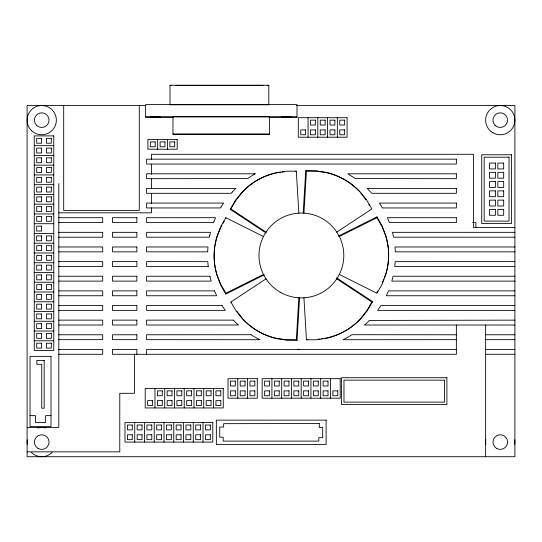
<?xml version="1.0" encoding="UTF-8"?>
<svg xmlns="http://www.w3.org/2000/svg" width="542" height="542" viewBox="0 0 542 542"><rect width="100%" height="100%" fill="white"/><g stroke="black" fill="none" stroke-linecap="round" stroke-linejoin="round"><path stroke-width="0.81" d="M303.208 212.891L305.735 170.737L315.939 170.798L325.877 172.302A93.685 78.244 -60 0 1 359.752 191.861M299.618 297.226L297.036 340.227L296.325 339.814L298.859 297.66M303.92 213.304L306.447 171.15L305.735 170.737M220.777 227.389L217.105 236.746A93.685 78.244 0 0 0 215.011 245.628M382.306 282.795L383.838 278.893M384.447 277.335L385.362 274.997M263.595 236.583L225.824 217.701L220.777 226.563L217.105 235.926A93.685 78.244 0 0 0 217.105 275.038L220.777 284.401L225.824 293.263L225.824 294.089L264.347 274.821M221.163 226.705L221.942 225.343M223.108 223.297L224.273 221.251M376.954 292.443L377.727 291.074M266.115 233.074L230.174 209.341L235.323 200.54L241.597 192.681A93.685 78.244 60 0 1 274.659 173.311M230.174 209.341L230.885 208.934L236.041 200.127L242.308 192.268A93.685 78.244 60 0 1 276.183 172.715L286.122 171.211L296.325 171.15L298.859 213.304M336.657 277.883L372.605 301.616L371.893 302.029L366.738 310.837L360.464 318.689A93.685 78.244 60 0 1 326.589 338.249L316.65 339.753L306.447 339.814L303.92 297.66M372.605 301.616L367.449 310.424L361.182 318.283A93.685 78.244 60 0 1 327.307 337.835M296.325 339.814L286.122 339.753L276.183 338.249A93.685 78.244 -60 0 1 242.308 318.689L236.041 310.837L230.885 302.029L266.129 278.764M336.65 232.2L371.893 208.934L366.738 200.127L360.464 192.268A93.685 78.244 -60 0 0 326.589 172.715L316.65 171.211L306.447 171.15M295.614 171.557L296.325 171.15M306.447 339.814L307.165 339.4M338.425 236.136L376.954 216.875L382.002 225.743L385.667 235.099A93.685 78.244 0 0 1 385.667 274.218M225.824 293.263L263.595 274.381M339.184 236.583L376.954 217.701L376.954 216.875M275.471 173.122L277.131 172.871M278.784 172.62L280.444 172.37M282.097 172.119L284.584 171.746M318.195 339.217L319.848 338.967M321.508 338.716L323.161 338.465M324.821 338.215L326.474 337.964M267.165 85.379L268.812 85.277L268.812 104.789L170.012 104.789L170.012 85.277L268.812 85.277M175.615 85.351L263.012 85.351M145.662 105.507L27.1 105.507L27.1 456.723L514.9 456.723L514.9 105.507L296.406 105.507M145.635 116.679L296.996 116.679M173.542 117.573L145.635 117.573L145.635 104.606L296.996 104.606L296.996 117.573L269.089 117.573M172.966 133.935L269.455 133.935M34.261 145.656L53.773 145.656M34.261 155.412L53.773 155.412M34.261 165.168L53.773 165.168M34.261 174.924L53.773 174.924M34.261 184.68L53.773 184.68M34.261 194.436L53.773 194.436M34.261 204.192L53.773 204.192M58.807 212.823L151.489 212.823L151.489 207.803M34.261 213.948L53.773 213.948M58.807 217.701L102.709 217.701L102.709 222.579L58.807 222.579M472.488 222.579L475.876 222.579L475.876 227.654M34.261 223.704L53.773 223.704M514.9 227.457L473.437 227.457L473.437 154.287L151.489 154.287L151.489 159.301M58.807 232.335L102.709 232.335L102.709 237.213L58.807 237.213M514.9 232.335L392.496 232.335L393.587 237.186L514.9 237.213M34.261 233.46L53.773 233.46M34.261 243.216L53.773 243.216M58.807 246.969L102.709 246.969L102.709 251.847L58.807 251.847M514.9 246.969L395.03 246.969L395.314 251.847L514.9 251.847M34.261 252.972L53.773 252.972M58.807 261.603L102.709 261.603L102.709 266.481L58.807 266.481M514.9 261.603L395.186 261.644L394.739 266.481L514.9 266.481M34.261 262.728L53.773 262.728M34.261 272.484L53.773 272.484M58.807 276.237L102.709 276.237L102.709 281.115L58.807 281.115M514.9 276.237L393.065 276.237L391.825 281.115L514.9 281.115M34.261 282.24L53.773 282.24M58.807 290.871L102.709 290.871L102.709 295.749L58.807 295.749M514.9 290.871L388.485 290.871L386.324 295.749L514.9 295.749M34.261 291.996L53.773 291.996M34.261 301.752L53.773 301.752M58.807 305.505L102.709 305.505L102.709 310.383L58.807 310.383M514.9 305.505L380.979 305.505L377.679 310.383L514.9 310.383M34.261 311.508L53.773 311.508M58.807 320.139L102.709 320.139L102.709 325.017L58.807 325.017M514.9 320.139L369.319 320.437A93.901 93.901 0 0 1 364.929 324.733L364.617 325.017L514.9 325.017M34.261 321.264L53.773 321.264M34.261 331.02L53.773 331.02M58.807 334.773L102.709 334.773L102.709 339.651L58.807 339.651M485.632 334.773L514.9 334.773M485.632 339.651L514.9 339.651M456.364 339.651L343.018 339.719A93.901 93.901 0 0 0 351.941 334.699L456.364 334.773M34.261 340.776L53.773 340.776M58.807 349.407L102.709 349.407L102.709 354.285L58.807 354.285M456.364 349.407L146.611 349.407L146.611 354.285M485.632 349.407L514.9 349.407M485.632 354.285L514.9 354.285M30.027 415.633L35.393 415.633L35.393 422.462L45.636 422.462L45.636 415.633L51.002 415.633M27.1 427.455L58.807 427.455L58.807 183.555M27.1 451.845L119.782 451.845L119.782 393.309L134.416 393.309L134.416 354.285M297.036 340.227L286.84 340.166L276.894 338.662A93.685 78.244 -60 0 1 243.026 319.103L236.752 311.25M297.389 349.312L299.441 349.38M170.012 85.277L171.563 85.392M339.184 274.381L376.954 293.263L382.002 284.401L385.667 275.038A93.685 78.244 0 0 0 385.667 235.926L382.002 226.563L376.954 217.701M230.885 302.029L231.597 302.443M230.885 208.934L266.129 232.2M336.65 278.764L371.893 302.029M360.796 193.169L366.026 199.713M368.797 204.456L369.59 205.811M225.824 294.089L220.777 285.221L217.105 275.864A93.685 78.244 0 0 1 214.883 246.441M485.632 325.017L485.632 456.723M456.364 325.017L456.364 354.285L112.465 354.285L112.465 349.407L136.855 349.407L136.855 354.285M337.327 117.702L337.327 137.214M330.451 378.675L330.451 398.187M327.571 117.702L327.571 137.214M320.695 378.675L320.695 398.187M317.815 117.702L317.815 137.214M310.939 378.675L310.939 398.187M308.059 117.702L308.059 137.214M301.183 378.675L301.183 398.187M291.427 378.675L291.427 398.187M281.671 378.675L281.671 398.187M271.915 378.675L271.915 398.187M247.525 378.675L247.525 398.187M237.769 378.675L237.769 398.187M225.824 217.701L225.824 218.521M213.501 388.431L213.501 407.943M203.745 388.431L203.745 407.943M203.02 422.577L203.02 442.089M193.989 388.431L193.989 407.943M193.264 422.577L193.264 442.089M184.233 388.431L184.233 407.943M183.508 422.577L183.508 442.089M174.477 388.431L174.477 407.943M173.752 422.577L173.752 442.089M167.417 139.457L167.417 149.213M164.721 388.431L164.721 407.943M163.996 422.577L163.996 442.089M157.661 139.457L157.661 149.213M154.965 388.431L154.965 407.943M154.24 422.577L154.24 442.089M151.489 164.321L151.489 174.355M151.489 178.535L151.489 188.569M151.489 193.589L151.489 203.623M144.484 422.577L144.484 442.089M139.294 105.507L139.294 210.384L63.685 210.384L63.685 105.507M134.728 422.577L134.728 442.089M52.079 452.434A14.634 14.634 0 0 1 31.389 452.434M27.283 444.379A14.634 14.634 0 0 1 27.283 439.792M37.947 427.95A14.634 14.634 0 0 1 45.521 427.95M485.815 444.379A14.634 14.634 0 0 1 485.815 439.792M514.717 439.792A14.634 14.634 0 0 1 514.717 444.379M207.674 251.407L207.661 251.847L146.611 251.847L146.611 246.969L207.972 246.969L207.674 251.407M209.815 235.181L209.388 237.186L146.611 237.213L146.611 232.335L210.492 232.335L209.815 235.181M213.968 221.468L213.555 222.579L146.611 222.579L146.611 217.701L215.54 217.688L213.968 221.468M221.211 206.787L220.526 207.945L146.611 207.945L146.611 203.067L223.595 203.067L221.211 206.787M232.254 192.064L231.143 193.311L146.611 193.311L146.611 188.433L235.777 188.433L232.254 192.064M255.221 173.799L254.537 174.185A93.901 93.901 0 0 0 247.626 178.582L146.611 178.677L146.611 173.799L255.221 173.799M150.486 117.106L160.08 117.126L150.486 117.106M281.772 117.106L291.359 117.126L281.772 117.106M319.272 423.553L223.663 423.661L223.663 427.076L219.761 427.076L219.761 437.211L223.175 437.211L223.175 441.113L318.784 441.113L318.784 437.699L322.686 437.699L322.686 427.455L319.272 427.455L319.272 423.553M269.455 116.862L172.966 116.862L172.966 134.47L269.455 134.47L269.455 116.862M347.083 117.702L298.303 117.702L298.303 137.214L347.083 137.214L347.083 117.702M315.376 120.141L310.498 120.141L310.498 125.019L315.376 125.019L315.376 120.141M325.132 120.141L320.254 120.141L320.254 125.019L325.132 125.019L325.132 120.141M334.888 120.141L330.01 120.141L330.01 125.019L334.888 125.019L334.888 120.141M344.644 120.141L339.766 120.141L339.766 125.019L344.644 125.019L344.644 120.141M305.62 129.897L300.742 129.897L300.742 134.775L305.62 134.775L305.62 129.897M315.376 129.897L310.498 129.897L310.498 134.775L315.376 134.775L315.376 129.897M325.132 129.897L320.254 129.897L320.254 134.775L325.132 134.775L325.132 129.897M334.888 129.897L330.01 129.897L330.01 134.775L334.888 134.775L334.888 129.897M344.644 129.897L339.766 129.897L339.766 134.775L344.644 134.775L344.644 129.897M53.773 135.9L34.261 135.9L34.261 350.532L53.773 350.532L53.773 135.9M41.578 138.339L36.7 138.339L36.7 143.217L41.578 143.217L41.578 138.339M51.334 138.339L46.456 138.339L46.456 143.217L51.334 143.217L51.334 138.339M177.173 139.457L147.905 139.457L147.905 149.213L177.173 149.213L177.173 139.457M155.222 141.896L150.344 141.896L150.344 146.774L155.222 146.774L155.222 141.896M164.978 141.896L160.1 141.896L160.1 146.774L164.978 146.774L164.978 141.896M174.734 141.896L169.856 141.896L169.856 146.774L174.734 146.774L174.734 141.896M41.578 148.095L36.7 148.095L36.7 152.973L41.578 152.973L41.578 148.095M51.334 148.095L46.456 148.095L46.456 152.973L51.334 152.973L51.334 148.095M511.485 154.775L481.73 154.775L481.73 223.555L511.485 223.555L511.485 154.775M509.046 157.214L484.169 157.214L484.169 221.116L509.046 221.116L509.046 157.214M41.578 157.851L36.7 157.851L36.7 162.729L41.578 162.729L41.578 157.851M51.334 157.851L46.456 157.851L46.456 162.729L51.334 162.729L51.334 157.851M456.364 159.165L146.611 159.165L146.611 164.043L456.364 164.043L456.364 159.165M495.388 163.067L489.534 163.067L489.534 168.921L495.388 168.921L495.388 163.067M503.681 163.067L497.827 163.067L497.827 168.921L503.681 168.921L503.681 163.067M41.578 167.607L36.7 167.607L36.7 172.485L41.578 172.485L41.578 167.607M51.334 167.607L46.456 167.607L46.456 172.485L51.334 172.485L51.334 167.607M495.388 172.336L489.534 172.336L489.534 178.189L495.388 178.189L495.388 172.336M503.681 172.336L497.827 172.336L497.827 178.189L503.681 178.189L503.681 172.336M456.364 173.799L347.754 173.799L355.349 178.582L456.364 178.677L456.364 173.799M41.578 177.363L36.7 177.363L36.7 182.241L41.578 182.241L41.578 177.363M51.334 177.363L46.456 177.363L46.456 182.241L51.334 182.241L51.334 177.363M495.388 181.604L489.534 181.604L489.534 187.457L495.388 187.457L495.388 181.604M503.681 181.604L497.827 181.604L497.827 187.457L503.681 187.457L503.681 181.604M41.578 187.119L36.7 187.119L36.7 191.997L41.578 191.997L41.578 187.119M51.334 187.119L46.456 187.119L46.456 191.997L51.334 191.997L51.334 187.119M456.364 188.433L367.198 188.433L371.846 193.311L456.364 193.311L456.364 188.433M495.388 190.872L489.534 190.872L489.534 196.726L495.388 196.726L495.388 190.872M503.681 190.872L497.827 190.872L497.827 196.726L503.681 196.726L503.681 190.872M41.578 196.875L36.7 196.875L36.7 201.753L41.578 201.753L41.578 196.875M51.334 196.875L46.456 196.875L46.456 201.753L51.334 201.753L51.334 196.875M495.388 200.14L489.534 200.14L489.534 205.994L495.388 205.994L495.388 200.14M503.681 200.14L497.827 200.14L497.827 205.994L503.681 205.994L503.681 200.14M456.364 203.067L379.38 203.067L382.449 207.945L456.364 207.945L456.364 203.067M41.578 206.631L36.7 206.631L36.7 211.509L41.578 211.509L41.578 206.631M51.334 206.631L46.456 206.631L46.456 211.509L51.334 211.509L51.334 206.631M495.388 209.408L489.534 209.408L489.534 215.262L495.388 215.262L495.388 209.408M503.681 209.408L497.827 209.408L497.827 215.262L503.681 215.262L503.681 209.408M41.578 216.387L36.7 216.387L36.7 221.265L41.578 221.265L41.578 216.387M51.334 216.387L46.456 216.387L46.456 221.265L51.334 221.265L51.334 216.387M136.855 217.701L112.465 217.701L112.465 222.579L136.855 222.579L136.855 217.701M456.364 217.701L387.435 217.688L389.42 222.579L456.364 222.579L456.364 217.701M41.578 226.143L36.7 226.143L36.7 231.021L41.578 231.021L41.578 226.143M136.855 232.335L112.465 232.335L112.465 237.213L136.855 237.213L136.855 232.335M41.578 235.899L36.7 235.899L36.7 240.777L41.578 240.777L41.578 235.899M51.334 235.899L46.456 235.899L46.456 240.777L51.334 240.777L51.334 235.899M41.578 245.655L36.7 245.655L36.7 250.533L41.578 250.533L41.578 245.655M51.334 245.655L46.456 245.655L46.456 250.533L51.334 250.533L51.334 245.655M136.855 246.969L112.465 246.969L112.465 251.847L136.855 251.847L136.855 246.969M41.578 255.411L36.7 255.411L36.7 260.289L41.578 260.289L41.578 255.411M51.334 255.411L46.456 255.411L46.456 260.289L51.334 260.289L51.334 255.411M136.855 261.603L112.465 261.603L112.465 266.481L136.855 266.481L136.855 261.603M41.578 265.167L36.7 265.167L36.7 270.045L41.578 270.045L41.578 265.167M51.334 265.167L46.456 265.167L46.456 270.045L51.334 270.045L51.334 265.167M208.236 266.481L146.611 266.481L146.611 261.603L207.789 261.644L208.236 266.481M41.578 274.923L36.7 274.923L36.7 279.801L41.578 279.801L41.578 274.923M51.334 274.923L46.456 274.923L46.456 279.801L51.334 279.801L51.334 274.923M136.855 276.237L112.465 276.237L112.465 281.115L136.855 281.115L136.855 276.237M209.91 276.237L146.611 276.237L146.611 281.115L211.15 281.115L209.91 276.237M41.578 284.679L36.7 284.679L36.7 289.557L41.578 289.557L41.578 284.679M51.334 284.679L46.456 284.679L46.456 289.557L51.334 289.557L51.334 284.679M136.855 290.871L112.465 290.871L112.465 295.749L136.855 295.749L136.855 290.871M214.503 290.871L146.611 290.871L146.611 295.749L216.651 295.749L214.503 290.871M41.578 294.435L36.7 294.435L36.7 299.313L41.578 299.313L41.578 294.435M51.334 294.435L46.456 294.435L46.456 299.313L51.334 299.313L51.334 294.435M41.578 304.191L36.7 304.191L36.7 309.069L41.578 309.069L41.578 304.191M51.334 304.191L46.456 304.191L46.456 309.069L51.334 309.069L51.334 304.191M136.855 305.505L112.465 305.505L112.465 310.383L136.855 310.383L136.855 305.505M221.996 305.505L146.611 305.505L146.611 310.383L225.296 310.383L221.996 305.505M41.578 313.947L36.7 313.947L36.7 318.825L41.578 318.825L41.578 313.947M51.334 313.947L46.456 313.947L46.456 318.825L51.334 318.825L51.334 313.947M136.855 320.139L112.465 320.139L112.465 325.017L136.855 325.017L136.855 320.139M233.372 320.139L146.611 320.139L146.611 325.017L238.358 325.017L238.046 324.733A93.901 93.901 0 0 1 233.656 320.437L233.372 320.139M41.578 323.703L36.7 323.703L36.7 328.581L41.578 328.581L41.578 323.703M51.334 323.703L46.456 323.703L46.456 328.581L51.334 328.581L51.334 323.703M41.578 333.459L36.7 333.459L36.7 338.337L41.578 338.337L41.578 333.459M51.334 333.459L46.456 333.459L46.456 338.337L51.334 338.337L51.334 333.459M251.034 334.699L146.611 334.773L146.611 339.651L259.957 339.719A93.901 93.901 0 0 1 251.034 334.699M136.855 334.773L112.465 334.773L112.465 339.651L136.855 339.651L136.855 334.773M41.578 343.215L36.7 343.215L36.7 348.093L41.578 348.093L41.578 343.215M51.334 343.215L46.456 343.215L46.456 348.093L51.334 348.093L51.334 343.215M51.002 356.372L30.027 356.372L30.027 426.615L51.002 426.615L51.002 356.372M44.173 360.41L36.856 360.41L36.856 364.312L41.734 364.312L41.734 408.214L44.173 408.214L44.173 360.41M446.899 377.727L341.535 377.727L341.535 404.556L446.899 404.556L446.899 377.727M257.281 378.675L228.013 378.675L228.013 398.187L257.281 398.187L257.281 378.675M340.207 378.675L262.159 378.675L262.159 398.187L340.207 398.187L340.207 378.675M444.46 380.166L343.974 380.166L343.974 402.117L444.46 402.117L444.46 380.166M235.33 381.114L230.452 381.114L230.452 385.992L235.33 385.992L235.33 381.114M245.086 381.114L240.208 381.114L240.208 385.992L245.086 385.992L245.086 381.114M254.842 381.114L249.964 381.114L249.964 385.992L254.842 385.992L254.842 381.114M269.476 381.114L264.598 381.114L264.598 385.992L269.476 385.992L269.476 381.114M279.232 381.114L274.354 381.114L274.354 385.992L279.232 385.992L279.232 381.114M288.988 381.114L284.11 381.114L284.11 385.992L288.988 385.992L288.988 381.114M298.744 381.114L293.866 381.114L293.866 385.992L298.744 385.992L298.744 381.114M308.5 381.114L303.622 381.114L303.622 385.992L308.5 385.992L308.5 381.114M318.256 381.114L313.378 381.114L313.378 385.992L318.256 385.992L318.256 381.114M328.012 381.114L323.134 381.114L323.134 385.992L328.012 385.992L328.012 381.114M223.257 388.431L145.209 388.431L145.209 407.943L223.257 407.943L223.257 388.431M162.282 390.87L157.404 390.87L157.404 395.748L162.282 395.748L162.282 390.87M172.038 390.87L167.16 390.87L167.16 395.748L172.038 395.748L172.038 390.87M181.794 390.87L176.916 390.87L176.916 395.748L181.794 395.748L181.794 390.87M191.55 390.87L186.672 390.87L186.672 395.748L191.55 395.748L191.55 390.87M201.306 390.87L196.428 390.87L196.428 395.748L201.306 395.748L201.306 390.87M211.062 390.87L206.184 390.87L206.184 395.748L211.062 395.748L211.062 390.87M220.818 390.87L215.94 390.87L215.94 395.748L220.818 395.748L220.818 390.87M235.33 390.87L230.452 390.87L230.452 395.748L235.33 395.748L235.33 390.87M245.086 390.87L240.208 390.87L240.208 395.748L245.086 395.748L245.086 390.87M254.842 390.87L249.964 390.87L249.964 395.748L254.842 395.748L254.842 390.87M269.476 390.87L264.598 390.87L264.598 395.748L269.476 395.748L269.476 390.87M279.232 390.87L274.354 390.87L274.354 395.748L279.232 395.748L279.232 390.87M288.988 390.87L284.11 390.87L284.11 395.748L288.988 395.748L288.988 390.87M298.744 390.87L293.866 390.87L293.866 395.748L298.744 395.748L298.744 390.87M308.5 390.87L303.622 390.87L303.622 395.748L308.5 395.748L308.5 390.87M318.256 390.87L313.378 390.87L313.378 395.748L318.256 395.748L318.256 390.87M328.012 390.87L323.134 390.87L323.134 395.748L328.012 395.748L328.012 390.87M337.768 390.87L332.89 390.87L332.89 395.748L337.768 395.748L337.768 390.87M152.526 400.626L147.648 400.626L147.648 405.504L152.526 405.504L152.526 400.626M162.282 400.626L157.404 400.626L157.404 405.504L162.282 405.504L162.282 400.626M172.038 400.626L167.16 400.626L167.16 405.504L172.038 405.504L172.038 400.626M181.794 400.626L176.916 400.626L176.916 405.504L181.794 405.504L181.794 400.626M191.55 400.626L186.672 400.626L186.672 405.504L191.55 405.504L191.55 400.626M201.306 400.626L196.428 400.626L196.428 405.504L201.306 405.504L201.306 400.626M211.062 400.626L206.184 400.626L206.184 405.504L211.062 405.504L211.062 400.626M220.818 400.626L215.94 400.626L215.94 405.504L220.818 405.504L220.818 400.626M326.101 420.138L216.346 420.138L216.346 444.528L326.101 444.528L326.101 420.138M212.776 422.577L124.972 422.577L124.972 442.089L212.776 442.089L212.776 422.577M132.289 425.016L127.411 425.016L127.411 429.894L132.289 429.894L132.289 425.016M142.045 425.016L137.167 425.016L137.167 429.894L142.045 429.894L142.045 425.016M151.801 425.016L146.923 425.016L146.923 429.894L151.801 429.894L151.801 425.016M161.557 425.016L156.679 425.016L156.679 429.894L161.557 429.894L161.557 425.016M171.313 425.016L166.435 425.016L166.435 429.894L171.313 429.894L171.313 425.016M181.069 425.016L176.191 425.016L176.191 429.894L181.069 429.894L181.069 425.016M190.825 425.016L185.947 425.016L185.947 429.894L190.825 429.894L190.825 425.016M200.581 425.016L195.703 425.016L195.703 429.894L200.581 429.894L200.581 425.016M210.337 425.016L205.459 425.016L205.459 429.894L210.337 429.894L210.337 425.016M132.289 434.772L127.411 434.772L127.411 439.65L132.289 439.65L132.289 434.772M142.045 434.772L137.167 434.772L137.167 439.65L142.045 439.65L142.045 434.772M151.801 434.772L146.923 434.772L146.923 439.65L151.801 439.65L151.801 434.772M161.557 434.772L156.679 434.772L156.679 439.65L161.557 439.65L161.557 434.772M171.313 434.772L166.435 434.772L166.435 439.65L171.313 439.65L171.313 434.772M181.069 434.772L176.191 434.772L176.191 439.65L181.069 439.65L181.069 434.772M190.825 434.772L185.947 434.772L185.947 439.65L190.825 439.65L190.825 434.772M200.581 434.772L195.703 434.772L195.703 439.65L200.581 439.65L200.581 434.772M210.337 434.772L205.459 434.772L205.459 439.65L210.337 439.65L210.337 434.772M496.608 448.424A7.317 7.317 0 0 0 507.583 442.089A7.317 7.317 0 0 0 496.608 435.748A7.317 7.317 0 0 0 496.608 448.424M38.075 448.424A7.317 7.317 0 0 0 49.051 442.089A7.317 7.317 0 0 0 38.075 435.748A7.317 7.317 0 0 0 38.075 448.424M495.09 125.31A7.317 7.317 0 0 0 507.332 122.031A7.317 7.317 0 0 0 498.369 113.068A7.317 7.317 0 0 0 495.09 125.31M31.389 130.487A14.634 14.634 0 0 0 55.867 123.928A14.634 14.634 0 0 0 37.947 106.002A14.634 14.634 0 0 0 31.389 130.487M492.949 132.81A14.634 14.634 0 0 0 514.9 120.141A14.634 14.634 0 0 0 492.949 107.465A14.634 14.634 0 0 0 492.949 132.81M36.558 125.31A7.317 7.317 0 0 0 48.8 122.031A7.317 7.317 0 0 0 39.837 113.068A7.317 7.317 0 0 0 36.558 125.31M280.187 292.206A42.412 42.412 0 0 0 343.797 255.478A42.412 42.412 0 0 0 280.187 218.751A42.412 42.412 0 0 0 280.187 292.206"/></g></svg>
